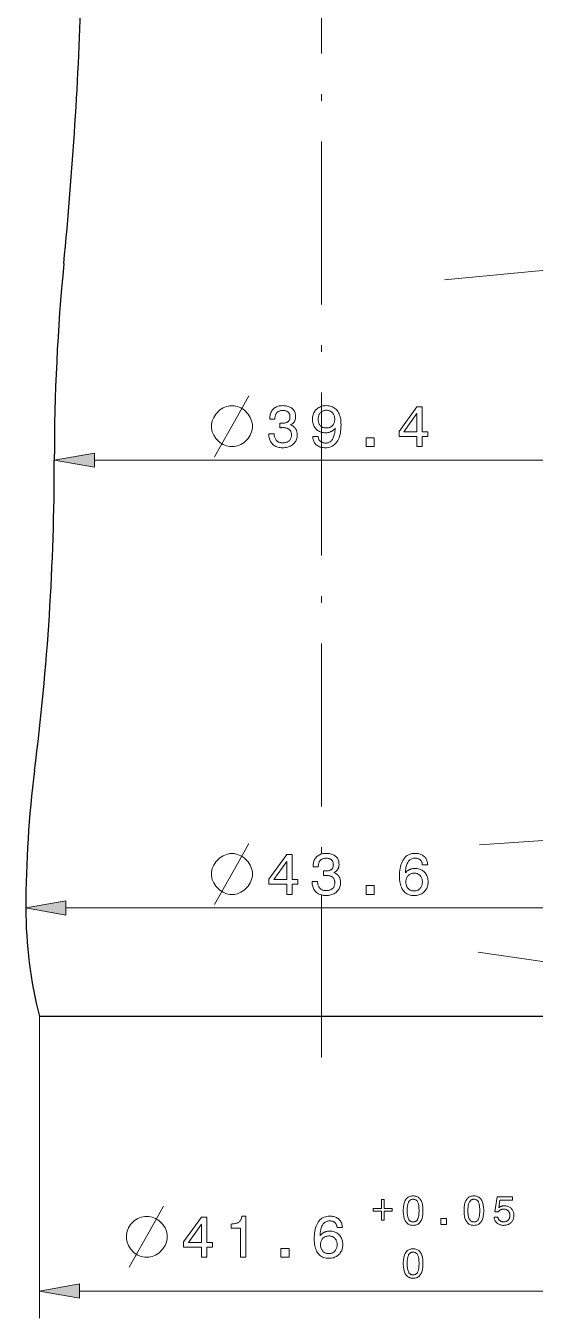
# Model space of a CAD drawing. Extents: x 0 to 297, y 0 to 420.
# Drawn here: x 124.8 to 162.4, y 116.1 to 211.3 of the extents above; entities that cross this region are included whole.
import ezdxf

# ---------------------------------------------------------------- set-up
doc = ezdxf.new("R2010")
doc.units = 0
doc.linetypes.add('DASHDOT', pattern=[18.5, 12, -3, 0.5, -3])

msp = doc.modelspace()

# ---------------------------------------------------------------- linework, layer by layer
at = {"color": 7, "linetype": 'DASHDOT', "lineweight": 13}
msp.add_line((146.616, 135.295), (146.616, 361.335), dxfattribs=at)
at = {"color": 7, "lineweight": 13, "ltscale": 0.25}
for p, q in [((155.684, 192.608), (165.638, 193.558)), ((158.261, 150.974), (168.239, 151.639)), ((158.179, 143.054), (168.073, 141.605))]:
    msp.add_line(p, q, dxfattribs=at)
at = {"color": 7, "lineweight": 13}
for p, q in [((129.871, 179.315), (163.362, 179.315)), ((127.771, 146.315), (165.462, 146.315)), ((125.816, 138.315), (125.816, 116.081)), ((128.771, 118.081), (164.462, 118.081))]:
    msp.add_line(p, q, dxfattribs=at)
at = {"color": 7, "lineweight": 30}
for p, q in [((167.416, 138.315), (125.816, 138.315)), ((167.366, 138.315), (125.866, 138.315))]:
    msp.add_line(p, q, dxfattribs=at)
at = {"color": 7, "lineweight": 13}
for points in [[(138.717, 179.565), (140.417, 182.565), (141.267, 184.065)], [(138.717, 146.565), (140.417, 149.565), (141.267, 151.065)], [(132.428, 119.831), (134.128, 122.831), (134.978, 124.331)]]:
    msp.add_lwpolyline(points, dxfattribs=at)
for points in [[(140.167, 183.315), (139.867, 183.315), (139.617, 183.265), (139.367, 183.165), (139.117, 183.015), (138.817, 182.715), (138.667, 182.465), (138.567, 182.215), (138.517, 181.965), (138.517, 181.665), (138.567, 181.415), (138.667, 181.165), (138.817, 180.915), (139.117, 180.615), (139.367, 180.465), (139.617, 180.365), (139.867, 180.315), (140.167, 180.315), (140.417, 180.365), (140.667, 180.465), (140.917, 180.615), (141.217, 180.915), (141.367, 181.165), (141.467, 181.415), (141.517, 181.665), (141.517, 181.965), (141.467, 182.215), (141.367, 182.465), (141.217, 182.715), (140.917, 183.015), (140.667, 183.165), (140.417, 183.265)], [(142.728, 181.255), (143.127, 181.255), (143.129, 181.194), (143.135, 181.135), (143.145, 181.078), (143.157, 181.025), (143.173, 180.975), (143.192, 180.927), (143.214, 180.882), (143.24, 180.84), (143.269, 180.801), (143.3, 180.765), (143.335, 180.732), (143.373, 180.703), (143.413, 180.677), (143.456, 180.654), (143.502, 180.635), (143.55, 180.619), (143.601, 180.607), (143.654, 180.598), (143.711, 180.593), (143.77, 180.591), (143.827, 180.593), (143.883, 180.598), (143.935, 180.606), (143.986, 180.617), (144.033, 180.631), (144.079, 180.648), (144.121, 180.669), (144.161, 180.692), (144.199, 180.719), (144.234, 180.749), (144.267, 180.782), (144.295, 180.817), (144.321, 180.855), (144.343, 180.895), (144.362, 180.937), (144.377, 180.982), (144.389, 181.029), (144.397, 181.078), (144.402, 181.13), (144.404, 181.184), (144.402, 181.233), (144.397, 181.28), (144.389, 181.324), (144.377, 181.367), (144.362, 181.407), (144.344, 181.445), (144.322, 181.481), (144.297, 181.514), (144.268, 181.546), (144.236, 181.575), (144.202, 181.601), (144.164, 181.625), (144.124, 181.646), (144.081, 181.665), (144.035, 181.68), (143.986, 181.693), (143.935, 181.702), (143.881, 181.709), (143.825, 181.714), (143.765, 181.715), (143.757, 181.715), (143.748, 181.715), (143.74, 181.715), (143.731, 181.715), (143.722, 181.714), (143.713, 181.714), (143.704, 181.714), (143.695, 181.714), (143.686, 181.713), (143.677, 181.713), (143.667, 181.712), (143.657, 181.712), (143.646, 181.711), (143.635, 181.711), (143.623, 181.71), (143.61, 181.71), (143.597, 181.709), (143.584, 181.708), (143.569, 181.707), (143.554, 181.707), (143.554, 182.046), (143.564, 182.046), (143.573, 182.045), (143.582, 182.045), (143.591, 182.044), (143.6, 182.044), (143.609, 182.044), (143.617, 182.044), (143.626, 182.043), (143.635, 182.043), (143.643, 182.043), (143.651, 182.043), (143.66, 182.042), (143.668, 182.042), (143.676, 182.042), (143.684, 182.042), (143.691, 182.042), (143.699, 182.042), (143.706, 182.042), (143.714, 182.042), (143.721, 182.042), (143.778, 182.043), (143.831, 182.046), (143.882, 182.052), (143.93, 182.06), (143.974, 182.07), (144.016, 182.083), (144.054, 182.098), (144.09, 182.115), (144.123, 182.135), (144.152, 182.157), (144.179, 182.181), (144.203, 182.207), (144.224, 182.237), (144.242, 182.268), (144.257, 182.302), (144.27, 182.338), (144.28, 182.377), (144.287, 182.418), (144.291, 182.462), (144.292, 182.508), (144.291, 182.552), (144.287, 182.595), (144.28, 182.635), (144.271, 182.673), (144.258, 182.709), (144.243, 182.743), (144.226, 182.775), (144.205, 182.805), (144.182, 182.832), (144.156, 182.858), (144.128, 182.881), (144.097, 182.902), (144.064, 182.92), (144.029, 182.936), (143.991, 182.949), (143.95, 182.96), (143.908, 182.969), (143.863, 182.975), (143.815, 182.979), (143.765, 182.98), (143.709, 182.978), (143.656, 182.973), (143.606, 182.965), (143.558, 182.954), (143.513, 182.939), (143.471, 182.921), (143.432, 182.9), (143.395, 182.876), (143.361, 182.848), (143.33, 182.818), (143.302, 182.784), (143.276, 182.747), (143.254, 182.707), (143.235, 182.663), (143.218, 182.617), (143.205, 182.568), (143.195, 182.516), (143.187, 182.461), (143.183, 182.402), (143.181, 182.341), (142.798, 182.341), (142.798, 182.371), (142.8, 182.457), (142.808, 182.54), (142.821, 182.619), (142.839, 182.694), (142.862, 182.766), (142.89, 182.835), (142.923, 182.9), (142.962, 182.961), (143.005, 183.019), (143.054, 183.073), (143.107, 183.122), (143.163, 183.167), (143.223, 183.206), (143.287, 183.24), (143.354, 183.269), (143.425, 183.292), (143.5, 183.311), (143.578, 183.324), (143.659, 183.331), (143.744, 183.334), (143.834, 183.332), (143.92, 183.326), (144.001, 183.315), (144.079, 183.3), (144.152, 183.281), (144.221, 183.257), (144.286, 183.23), (144.347, 183.198), (144.404, 183.162), (144.457, 183.121), (144.505, 183.077), (144.548, 183.029), (144.586, 182.978), (144.619, 182.924), (144.647, 182.866), (144.669, 182.805), (144.687, 182.74), (144.7, 182.673), (144.707, 182.601), (144.71, 182.527), (144.709, 182.484), (144.706, 182.442), (144.701, 182.402), (144.694, 182.363), (144.686, 182.325), (144.675, 182.289), (144.663, 182.254), (144.648, 182.22), (144.632, 182.187), (144.614, 182.156), (144.594, 182.126), (144.572, 182.097), (144.548, 182.07), (144.522, 182.044), (144.495, 182.02), (144.466, 181.997), (144.435, 181.976), (144.402, 181.957), (144.367, 181.938), (144.33, 181.922), (144.378, 181.903), (144.423, 181.882), (144.465, 181.86), (144.506, 181.835), (144.543, 181.808), (144.579, 181.78), (144.612, 181.749), (144.643, 181.717), (144.672, 181.682), (144.698, 181.645), (144.722, 181.607), (144.743, 181.567), (144.762, 181.525), (144.778, 181.481), (144.792, 181.436), (144.804, 181.389), (144.812, 181.34), (144.819, 181.29), (144.822, 181.238), (144.824, 181.184), (144.821, 181.099), (144.812, 181.018), (144.797, 180.94), (144.776, 180.865), (144.75, 180.794), (144.717, 180.727), (144.679, 180.662), (144.635, 180.602), (144.585, 180.544), (144.528, 180.49), (144.467, 180.44), (144.403, 180.396), (144.334, 180.357), (144.261, 180.323), (144.185, 180.294), (144.104, 180.271), (144.02, 180.252), (143.932, 180.239), (143.84, 180.231), (143.744, 180.229), (143.653, 180.231), (143.566, 180.24), (143.483, 180.253), (143.403, 180.272), (143.327, 180.297), (143.255, 180.327), (143.187, 180.362), (143.122, 180.403), (143.061, 180.449), (143.004, 180.501), (142.952, 180.557), (142.905, 180.617), (142.863, 180.68), (142.827, 180.747), (142.797, 180.818), (142.772, 180.892), (142.753, 180.97), (142.739, 181.052), (142.731, 181.137), (142.728, 181.226)], [(145.979, 181.057), (146.375, 181.057), (146.379, 181.013), (146.385, 180.971), (146.393, 180.931), (146.405, 180.893), (146.419, 180.856), (146.435, 180.822), (146.455, 180.79), (146.476, 180.76), (146.501, 180.731), (146.528, 180.705), (146.558, 180.681), (146.589, 180.66), (146.623, 180.641), (146.658, 180.624), (146.696, 180.61), (146.736, 180.599), (146.777, 180.59), (146.821, 180.584), (146.867, 180.58), (146.915, 180.579), (146.979, 180.581), (147.04, 180.589), (147.098, 180.603), (147.153, 180.622), (147.205, 180.646), (147.254, 180.675), (147.3, 180.71), (147.343, 180.751), (147.382, 180.796), (147.419, 180.847), (147.452, 180.904), (147.483, 180.966), (147.511, 181.034), (147.536, 181.108), (147.557, 181.187), (147.576, 181.271), (147.593, 181.362), (147.606, 181.458), (147.616, 181.559), (147.623, 181.666), (147.597, 181.634), (147.571, 181.604), (147.543, 181.575), (147.513, 181.548), (147.483, 181.522), (147.452, 181.498), (147.419, 181.476), (147.386, 181.455), (147.351, 181.435), (147.316, 181.418), (147.279, 181.402), (147.241, 181.387), (147.203, 181.375), (147.164, 181.364), (147.124, 181.354), (147.083, 181.347), (147.041, 181.341), (146.998, 181.337), (146.955, 181.334), (146.911, 181.333), (146.827, 181.336), (146.747, 181.344), (146.67, 181.358), (146.596, 181.377), (146.525, 181.402), (146.457, 181.432), (146.393, 181.467), (146.332, 181.508), (146.274, 181.555), (146.219, 181.606), (146.169, 181.663), (146.124, 181.723), (146.084, 181.786), (146.049, 181.853), (146.02, 181.923), (145.996, 181.997), (145.978, 182.074), (145.964, 182.155), (145.956, 182.239), (145.954, 182.326), (145.956, 182.414), (145.965, 182.499), (145.979, 182.581), (145.999, 182.658), (146.024, 182.733), (146.055, 182.804), (146.092, 182.872), (146.134, 182.936), (146.182, 182.997), (146.235, 183.055), (146.293, 183.108), (146.355, 183.155), (146.42, 183.197), (146.488, 183.234), (146.56, 183.264), (146.635, 183.289), (146.714, 183.309), (146.797, 183.323), (146.883, 183.331), (146.972, 183.334), (147.074, 183.33), (147.172, 183.32), (147.265, 183.301), (147.353, 183.276), (147.435, 183.243), (147.513, 183.203), (147.586, 183.155), (147.655, 183.101), (147.718, 183.039), (147.776, 182.969), (147.829, 182.893), (147.877, 182.811), (147.919, 182.722), (147.955, 182.626), (147.986, 182.524), (148.011, 182.416), (148.03, 182.301), (148.044, 182.179), (148.053, 182.052), (148.056, 181.917), (148.053, 181.759), (148.044, 181.608), (148.029, 181.464), (148.008, 181.328), (147.981, 181.199), (147.949, 181.078), (147.91, 180.964), (147.865, 180.858), (147.815, 180.759), (147.758, 180.667), (147.696, 180.584), (147.629, 180.509), (147.557, 180.444), (147.48, 180.387), (147.398, 180.338), (147.31, 180.299), (147.218, 180.268), (147.121, 180.246), (147.018, 180.233), (146.911, 180.229), (146.827, 180.231), (146.747, 180.238), (146.671, 180.249), (146.598, 180.265), (146.528, 180.285), (146.462, 180.31), (146.399, 180.339), (146.34, 180.373), (146.284, 180.411), (146.232, 180.454), (146.184, 180.501), (146.141, 180.551), (146.103, 180.603), (146.07, 180.659), (146.042, 180.718), (146.019, 180.78), (146.002, 180.844), (145.989, 180.912), (145.981, 180.983)], [(146.371, 182.331), (146.373, 182.274), (146.378, 182.219), (146.386, 182.167), (146.397, 182.117), (146.411, 182.069), (146.429, 182.024), (146.45, 181.981), (146.474, 181.94), (146.502, 181.902), (146.532, 181.866), (146.566, 181.833), (146.601, 181.803), (146.638, 181.777), (146.678, 181.754), (146.72, 181.735), (146.763, 181.72), (146.809, 181.707), (146.857, 181.699), (146.907, 181.694), (146.959, 181.692), (147.017, 181.694), (147.072, 181.699), (147.125, 181.707), (147.175, 181.719), (147.223, 181.735), (147.268, 181.754), (147.31, 181.776), (147.35, 181.802), (147.387, 181.831), (147.422, 181.864), (147.454, 181.899), (147.482, 181.937), (147.507, 181.978), (147.529, 182.021), (147.548, 182.067), (147.563, 182.116), (147.575, 182.167), (147.583, 182.22), (147.588, 182.276), (147.59, 182.335), (147.588, 182.394), (147.583, 182.45), (147.575, 182.505), (147.563, 182.556), (147.548, 182.605), (147.529, 182.652), (147.507, 182.696), (147.482, 182.738), (147.454, 182.778), (147.422, 182.814), (147.387, 182.848), (147.35, 182.879), (147.311, 182.905), (147.27, 182.928), (147.226, 182.948), (147.18, 182.964), (147.131, 182.977), (147.08, 182.985), (147.027, 182.991), (146.972, 182.993), (146.919, 182.991), (146.868, 182.985), (146.819, 182.976), (146.773, 182.963), (146.728, 182.947), (146.686, 182.927), (146.645, 182.903), (146.607, 182.876), (146.571, 182.845), (146.537, 182.81), (146.505, 182.773), (146.477, 182.733), (146.452, 182.69), (146.431, 182.646), (146.412, 182.599), (146.398, 182.55), (146.386, 182.499), (146.378, 182.445), (146.373, 182.389)], [(153.649, 180.315), (153.649, 181.057), (152.331, 181.057), (152.331, 181.437), (153.644, 183.248), (154.037, 183.248), (154.037, 181.403), (154.465, 181.403), (154.465, 181.057), (154.037, 181.057), (154.037, 180.315)], [(152.694, 181.403), (153.649, 181.403), (153.649, 182.746)], [(149.915, 180.315), (149.915, 180.958), (150.512, 180.958), (150.512, 180.315)], [(129.871, 179.836), (126.916, 179.315), (129.871, 178.794)], [(140.167, 150.315), (139.867, 150.315), (139.617, 150.265), (139.367, 150.165), (139.117, 150.015), (138.817, 149.715), (138.667, 149.465), (138.567, 149.215), (138.517, 148.965), (138.517, 148.665), (138.567, 148.415), (138.667, 148.165), (138.817, 147.915), (139.117, 147.615), (139.367, 147.465), (139.617, 147.365), (139.867, 147.315), (140.167, 147.315), (140.417, 147.365), (140.667, 147.465), (140.917, 147.615), (141.217, 147.915), (141.367, 148.165), (141.467, 148.415), (141.517, 148.665), (141.517, 148.965), (141.467, 149.215), (141.367, 149.465), (141.217, 149.715), (140.917, 150.015), (140.667, 150.165), (140.417, 150.265)], [(144.054, 147.315), (144.054, 148.057), (142.736, 148.057), (142.736, 148.437), (144.05, 150.248), (144.442, 150.248), (144.442, 148.403), (144.87, 148.403), (144.87, 148.057), (144.442, 148.057), (144.442, 147.315)], [(143.099, 148.403), (144.054, 148.403), (144.054, 149.746)], [(145.926, 148.255), (146.325, 148.255), (146.328, 148.194), (146.334, 148.135), (146.343, 148.078), (146.356, 148.025), (146.371, 147.975), (146.39, 147.927), (146.413, 147.882), (146.438, 147.84), (146.467, 147.801), (146.499, 147.765), (146.533, 147.732), (146.571, 147.703), (146.611, 147.677), (146.654, 147.654), (146.7, 147.635), (146.748, 147.619), (146.799, 147.607), (146.852, 147.598), (146.909, 147.593), (146.968, 147.591), (147.025, 147.593), (147.081, 147.598), (147.133, 147.606), (147.184, 147.617), (147.231, 147.631), (147.277, 147.648), (147.319, 147.669), (147.36, 147.692), (147.397, 147.719), (147.433, 147.749), (147.465, 147.782), (147.494, 147.817), (147.519, 147.855), (147.541, 147.895), (147.56, 147.937), (147.575, 147.982), (147.587, 148.029), (147.595, 148.078), (147.601, 148.13), (147.602, 148.184), (147.601, 148.233), (147.596, 148.28), (147.587, 148.324), (147.575, 148.367), (147.56, 148.407), (147.542, 148.445), (147.52, 148.481), (147.495, 148.514), (147.467, 148.546), (147.435, 148.575), (147.4, 148.601), (147.362, 148.625), (147.322, 148.646), (147.279, 148.665), (147.233, 148.68), (147.185, 148.693), (147.133, 148.702), (147.079, 148.709), (147.023, 148.714), (146.963, 148.715), (146.955, 148.715), (146.946, 148.715), (146.938, 148.715), (146.929, 148.715), (146.92, 148.714), (146.911, 148.714), (146.902, 148.714), (146.893, 148.714), (146.884, 148.713), (146.875, 148.713), (146.865, 148.712), (146.855, 148.712), (146.844, 148.711), (146.833, 148.711), (146.821, 148.71), (146.809, 148.71), (146.796, 148.709), (146.782, 148.708), (146.768, 148.707), (146.753, 148.707), (146.753, 149.046), (146.762, 149.046), (146.771, 149.045), (146.78, 149.045), (146.789, 149.044), (146.798, 149.044), (146.807, 149.044), (146.816, 149.044), (146.824, 149.043), (146.833, 149.043), (146.841, 149.043), (146.85, 149.043), (146.858, 149.042), (146.866, 149.042), (146.874, 149.042), (146.882, 149.042), (146.89, 149.042), (146.897, 149.042), (146.905, 149.042), (146.912, 149.042), (146.919, 149.042), (146.976, 149.043), (147.03, 149.046), (147.08, 149.052), (147.128, 149.06), (147.172, 149.07), (147.214, 149.083), (147.253, 149.098), (147.288, 149.115), (147.321, 149.135), (147.35, 149.157), (147.377, 149.181), (147.401, 149.207), (147.422, 149.237), (147.44, 149.268), (147.455, 149.302), (147.468, 149.338), (147.478, 149.377), (147.485, 149.418), (147.489, 149.462), (147.491, 149.508), (147.489, 149.552), (147.485, 149.595), (147.478, 149.635), (147.469, 149.673), (147.457, 149.709), (147.442, 149.743), (147.424, 149.775), (147.404, 149.805), (147.38, 149.832), (147.355, 149.858), (147.326, 149.881), (147.295, 149.902), (147.262, 149.92), (147.227, 149.936), (147.189, 149.949), (147.148, 149.96), (147.106, 149.969), (147.061, 149.975), (147.013, 149.979), (146.963, 149.98), (146.908, 149.978), (146.854, 149.973), (146.804, 149.965), (146.756, 149.954), (146.711, 149.939), (146.669, 149.921), (146.63, 149.9), (146.593, 149.876), (146.559, 149.848), (146.528, 149.818), (146.5, 149.784), (146.475, 149.747), (146.452, 149.707), (146.433, 149.663), (146.417, 149.617), (146.403, 149.568), (146.393, 149.516), (146.385, 149.461), (146.381, 149.402), (146.379, 149.341), (145.996, 149.341), (145.996, 149.371), (145.998, 149.457), (146.006, 149.54), (146.019, 149.619), (146.037, 149.694), (146.06, 149.766), (146.088, 149.835), (146.121, 149.9), (146.16, 149.961), (146.203, 150.019), (146.252, 150.073), (146.305, 150.122), (146.362, 150.167), (146.422, 150.206), (146.485, 150.24), (146.553, 150.269), (146.623, 150.292), (146.698, 150.311), (146.776, 150.324), (146.857, 150.331), (146.942, 150.334), (147.032, 150.332), (147.118, 150.326), (147.2, 150.315), (147.277, 150.3), (147.35, 150.281), (147.42, 150.257), (147.485, 150.23), (147.546, 150.198), (147.602, 150.162), (147.655, 150.121), (147.703, 150.077), (147.746, 150.029), (147.784, 149.978), (147.817, 149.924), (147.845, 149.866), (147.867, 149.805), (147.885, 149.74), (147.898, 149.673), (147.905, 149.601), (147.908, 149.527), (147.907, 149.484), (147.904, 149.442), (147.899, 149.402), (147.893, 149.363), (147.884, 149.325), (147.873, 149.289), (147.861, 149.254), (147.847, 149.22), (147.83, 149.187), (147.812, 149.156), (147.792, 149.126), (147.77, 149.097), (147.746, 149.07), (147.721, 149.044), (147.693, 149.02), (147.664, 148.997), (147.633, 148.976), (147.6, 148.957), (147.565, 148.938), (147.528, 148.922), (147.576, 148.903), (147.621, 148.882), (147.663, 148.86), (147.704, 148.835), (147.742, 148.808), (147.777, 148.78), (147.811, 148.749), (147.842, 148.717), (147.87, 148.682), (147.896, 148.645), (147.92, 148.607), (147.942, 148.567), (147.96, 148.525), (147.977, 148.481), (147.99, 148.436), (148.002, 148.389), (148.011, 148.34), (148.017, 148.29), (148.021, 148.238), (148.022, 148.184), (148.019, 148.099), (148.01, 148.018), (147.995, 147.94), (147.975, 147.865), (147.948, 147.794), (147.916, 147.727), (147.877, 147.662), (147.833, 147.602), (147.783, 147.544), (147.727, 147.49), (147.666, 147.44), (147.601, 147.396), (147.532, 147.357), (147.459, 147.323), (147.383, 147.294), (147.303, 147.271), (147.218, 147.252), (147.13, 147.239), (147.038, 147.231), (146.942, 147.229), (146.852, 147.231), (146.764, 147.24), (146.681, 147.253), (146.601, 147.272), (146.525, 147.297), (146.453, 147.327), (146.385, 147.362), (146.32, 147.403), (146.26, 147.449), (146.202, 147.501), (146.15, 147.557), (146.103, 147.617), (146.062, 147.68), (146.026, 147.747), (145.995, 147.818), (145.97, 147.892), (145.951, 147.97), (145.937, 148.052), (145.929, 148.137), (145.926, 148.226)], [(154.448, 149.503), (154.051, 149.503), (154.046, 149.549), (154.037, 149.593), (154.027, 149.634), (154.014, 149.673), (153.999, 149.71), (153.982, 149.744), (153.962, 149.777), (153.94, 149.807), (153.916, 149.835), (153.889, 149.861), (153.86, 149.884), (153.829, 149.905), (153.796, 149.924), (153.761, 149.94), (153.724, 149.953), (153.685, 149.964), (153.644, 149.973), (153.6, 149.979), (153.555, 149.983), (153.507, 149.984), (153.443, 149.981), (153.382, 149.973), (153.324, 149.96), (153.269, 149.941), (153.217, 149.917), (153.168, 149.887), (153.122, 149.852), (153.08, 149.811), (153.04, 149.766), (153.004, 149.714), (152.97, 149.658), (152.939, 149.595), (152.912, 149.527), (152.887, 149.454), (152.865, 149.375), (152.846, 149.29), (152.83, 149.2), (152.817, 149.104), (152.806, 149.003), (152.799, 148.896), (152.825, 148.928), (152.852, 148.958), (152.88, 148.987), (152.909, 149.014), (152.939, 149.039), (152.971, 149.063), (153.003, 149.085), (153.037, 149.106), (153.072, 149.125), (153.108, 149.143), (153.145, 149.159), (153.183, 149.173), (153.221, 149.186), (153.261, 149.197), (153.301, 149.206), (153.342, 149.214), (153.384, 149.22), (153.427, 149.224), (153.471, 149.226), (153.516, 149.227), (153.599, 149.225), (153.68, 149.216), (153.757, 149.203), (153.831, 149.184), (153.902, 149.159), (153.969, 149.129), (154.034, 149.094), (154.095, 149.053), (154.153, 149.006), (154.207, 148.954), (154.258, 148.898), (154.303, 148.838), (154.343, 148.775), (154.377, 148.708), (154.407, 148.638), (154.43, 148.564), (154.449, 148.487), (154.462, 148.406), (154.47, 148.322), (154.473, 148.234), (154.47, 148.147), (154.462, 148.062), (154.448, 147.981), (154.428, 147.904), (154.403, 147.829), (154.372, 147.758), (154.335, 147.691), (154.293, 147.626), (154.245, 147.566), (154.192, 147.508), (154.133, 147.455), (154.072, 147.407), (154.007, 147.366), (153.939, 147.329), (153.867, 147.299), (153.791, 147.273), (153.712, 147.254), (153.63, 147.24), (153.544, 147.231), (153.455, 147.229), (153.352, 147.232), (153.254, 147.243), (153.161, 147.262), (153.073, 147.287), (152.989, 147.32), (152.911, 147.36), (152.838, 147.407), (152.769, 147.462), (152.706, 147.524), (152.647, 147.593), (152.594, 147.67), (152.546, 147.752), (152.504, 147.841), (152.468, 147.937), (152.437, 148.039), (152.412, 148.147), (152.392, 148.262), (152.378, 148.383), (152.37, 148.511), (152.367, 148.645), (152.37, 148.803), (152.379, 148.953), (152.394, 149.096), (152.415, 149.231), (152.441, 149.36), (152.474, 149.481), (152.513, 149.595), (152.558, 149.701), (152.608, 149.8), (152.665, 149.892), (152.727, 149.976), (152.794, 150.051), (152.866, 150.118), (152.942, 150.175), (153.023, 150.224), (153.109, 150.263), (153.2, 150.294), (153.296, 150.316), (153.396, 150.33), (153.501, 150.334), (153.585, 150.332), (153.665, 150.325), (153.742, 150.315), (153.815, 150.299), (153.884, 150.28), (153.95, 150.256), (154.012, 150.228), (154.07, 150.195), (154.125, 150.158), (154.177, 150.117), (154.224, 150.072), (154.267, 150.023), (154.305, 149.971), (154.339, 149.915), (154.368, 149.855), (154.393, 149.792), (154.414, 149.725), (154.429, 149.655), (154.441, 149.581)], [(154.056, 148.23), (154.054, 148.288), (154.049, 148.343), (154.041, 148.395), (154.03, 148.446), (154.015, 148.494), (153.997, 148.539), (153.976, 148.583), (153.952, 148.623), (153.924, 148.662), (153.893, 148.698), (153.86, 148.731), (153.824, 148.761), (153.787, 148.787), (153.747, 148.81), (153.706, 148.829), (153.662, 148.845), (153.616, 148.857), (153.569, 148.866), (153.519, 148.871), (153.467, 148.873), (153.41, 148.871), (153.354, 148.866), (153.302, 148.858), (153.252, 148.845), (153.204, 148.83), (153.159, 148.811), (153.117, 148.788), (153.077, 148.762), (153.039, 148.733), (153.005, 148.7), (152.973, 148.664), (152.944, 148.626), (152.919, 148.585), (152.897, 148.541), (152.879, 148.495), (152.864, 148.446), (152.852, 148.395), (152.844, 148.341), (152.839, 148.285), (152.837, 148.226), (152.839, 148.167), (152.844, 148.11), (152.852, 148.056), (152.863, 148.005), (152.878, 147.955), (152.897, 147.909), (152.918, 147.865), (152.943, 147.823), (152.971, 147.784), (153.002, 147.747), (153.037, 147.714), (153.073, 147.684), (153.112, 147.657), (153.154, 147.634), (153.197, 147.614), (153.243, 147.599), (153.292, 147.586), (153.342, 147.577), (153.395, 147.572), (153.45, 147.57), (153.503, 147.572), (153.554, 147.578), (153.603, 147.587), (153.65, 147.599), (153.695, 147.616), (153.737, 147.636), (153.778, 147.66), (153.817, 147.687), (153.853, 147.718), (153.888, 147.753), (153.92, 147.79), (153.948, 147.83), (153.973, 147.872), (153.995, 147.917), (154.014, 147.963), (154.029, 148.012), (154.04, 148.063), (154.049, 148.117), (154.054, 148.172)], [(149.915, 147.315), (149.915, 147.958), (150.512, 147.958), (150.512, 147.315)], [(127.771, 146.836), (124.816, 146.315), (127.771, 145.794)], [(151.03, 124.818), (151.241, 124.818), (151.241, 124.163), (151.837, 124.163), (151.837, 123.954), (151.241, 123.954), (151.241, 123.298), (151.03, 123.298), (151.03, 123.954), (150.431, 123.954), (150.431, 124.163), (151.03, 124.163)], [(152.646, 124.005), (152.648, 124.109), (152.654, 124.208), (152.663, 124.302), (152.676, 124.391), (152.693, 124.474), (152.713, 124.553), (152.737, 124.626), (152.765, 124.695), (152.797, 124.758), (152.832, 124.816), (152.871, 124.869), (152.913, 124.916), (152.959, 124.958), (153.008, 124.994), (153.061, 125.025), (153.116, 125.05), (153.176, 125.069), (153.238, 125.083), (153.304, 125.092), (153.374, 125.094), (153.444, 125.092), (153.51, 125.083), (153.573, 125.07), (153.633, 125.05), (153.689, 125.025), (153.741, 124.995), (153.79, 124.959), (153.836, 124.918), (153.878, 124.871), (153.916, 124.818), (153.951, 124.761), (153.982, 124.698), (154.01, 124.629), (154.034, 124.556), (154.054, 124.477), (154.07, 124.393), (154.083, 124.304), (154.092, 124.21), (154.098, 124.11), (154.1, 124.005), (154.098, 123.901), (154.092, 123.802), (154.083, 123.707), (154.07, 123.619), (154.054, 123.535), (154.034, 123.457), (154.01, 123.383), (153.982, 123.315), (153.951, 123.253), (153.916, 123.195), (153.878, 123.143), (153.836, 123.096), (153.79, 123.055), (153.741, 123.019), (153.689, 122.989), (153.633, 122.965), (153.573, 122.945), (153.51, 122.932), (153.444, 122.923), (153.374, 122.921), (153.304, 122.923), (153.238, 122.932), (153.176, 122.945), (153.116, 122.965), (153.061, 122.99), (153.008, 123.02), (152.959, 123.056), (152.913, 123.097), (152.871, 123.144), (152.832, 123.197), (152.797, 123.254), (152.765, 123.317), (152.737, 123.385), (152.713, 123.458), (152.693, 123.537), (152.676, 123.62), (152.663, 123.709), (152.654, 123.803), (152.648, 123.901)], [(152.935, 124.005), (152.937, 123.921), (152.94, 123.841), (152.945, 123.766), (152.952, 123.695), (152.962, 123.63), (152.974, 123.568), (152.988, 123.512), (153.003, 123.46), (153.022, 123.413), (153.042, 123.37), (153.064, 123.332), (153.089, 123.298), (153.116, 123.267), (153.146, 123.241), (153.178, 123.219), (153.212, 123.201), (153.249, 123.187), (153.288, 123.177), (153.33, 123.171), (153.374, 123.169), (153.418, 123.171), (153.46, 123.177), (153.499, 123.187), (153.536, 123.2), (153.57, 123.218), (153.602, 123.24), (153.632, 123.266), (153.659, 123.296), (153.683, 123.33), (153.705, 123.368), (153.725, 123.41), (153.743, 123.457), (153.758, 123.509), (153.772, 123.565), (153.783, 123.627), (153.792, 123.693), (153.8, 123.764), (153.805, 123.84), (153.808, 123.92), (153.809, 124.005), (153.808, 124.091), (153.805, 124.172), (153.8, 124.248), (153.792, 124.319), (153.783, 124.385), (153.772, 124.446), (153.758, 124.503), (153.743, 124.555), (153.725, 124.602), (153.705, 124.644), (153.683, 124.682), (153.659, 124.716), (153.632, 124.746), (153.602, 124.772), (153.57, 124.794), (153.536, 124.812), (153.499, 124.826), (153.46, 124.836), (153.418, 124.842), (153.374, 124.844), (153.33, 124.842), (153.288, 124.836), (153.249, 124.825), (153.212, 124.811), (153.178, 124.793), (153.146, 124.771), (153.116, 124.745), (153.089, 124.715), (153.064, 124.68), (153.042, 124.642), (153.022, 124.6), (153.003, 124.552), (152.988, 124.5), (152.974, 124.444), (152.962, 124.382), (152.952, 124.316), (152.945, 124.245), (152.94, 124.17), (152.937, 124.09)], [(157.124, 124.005), (157.126, 124.109), (157.131, 124.208), (157.14, 124.302), (157.153, 124.391), (157.17, 124.474), (157.191, 124.553), (157.215, 124.626), (157.243, 124.695), (157.274, 124.758), (157.31, 124.816), (157.348, 124.869), (157.391, 124.916), (157.436, 124.958), (157.486, 124.994), (157.538, 125.025), (157.594, 125.05), (157.653, 125.069), (157.716, 125.083), (157.782, 125.092), (157.851, 125.094), (157.921, 125.092), (157.988, 125.083), (158.051, 125.07), (158.11, 125.05), (158.166, 125.025), (158.219, 124.995), (158.268, 124.959), (158.313, 124.918), (158.355, 124.871), (158.394, 124.818), (158.428, 124.761), (158.46, 124.698), (158.487, 124.629), (158.511, 124.556), (158.531, 124.477), (158.548, 124.393), (158.561, 124.304), (158.57, 124.21), (158.575, 124.11), (158.577, 124.005), (158.575, 123.901), (158.57, 123.802), (158.561, 123.707), (158.548, 123.619), (158.531, 123.535), (158.511, 123.457), (158.487, 123.383), (158.46, 123.315), (158.428, 123.253), (158.394, 123.195), (158.355, 123.143), (158.313, 123.096), (158.268, 123.055), (158.219, 123.019), (158.166, 122.989), (158.11, 122.965), (158.051, 122.945), (157.988, 122.932), (157.921, 122.923), (157.851, 122.921), (157.782, 122.923), (157.716, 122.932), (157.653, 122.945), (157.594, 122.965), (157.538, 122.99), (157.486, 123.02), (157.436, 123.056), (157.391, 123.097), (157.348, 123.144), (157.31, 123.197), (157.274, 123.254), (157.243, 123.317), (157.215, 123.385), (157.191, 123.458), (157.17, 123.537), (157.153, 123.62), (157.14, 123.709), (157.131, 123.803), (157.126, 123.901)], [(157.413, 124.005), (157.414, 123.921), (157.417, 123.841), (157.422, 123.766), (157.43, 123.695), (157.439, 123.63), (157.451, 123.568), (157.465, 123.512), (157.481, 123.46), (157.499, 123.413), (157.519, 123.37), (157.542, 123.332), (157.566, 123.298), (157.594, 123.267), (157.623, 123.241), (157.655, 123.219), (157.69, 123.201), (157.726, 123.187), (157.766, 123.177), (157.807, 123.171), (157.851, 123.169), (157.895, 123.171), (157.937, 123.177), (157.976, 123.187), (158.013, 123.2), (158.048, 123.218), (158.08, 123.24), (158.109, 123.266), (158.136, 123.296), (158.16, 123.33), (158.182, 123.368), (158.202, 123.41), (158.22, 123.457), (158.236, 123.509), (158.249, 123.565), (158.261, 123.627), (158.27, 123.693), (158.277, 123.764), (158.282, 123.84), (158.285, 123.92), (158.287, 124.005), (158.285, 124.091), (158.282, 124.172), (158.277, 124.248), (158.27, 124.319), (158.261, 124.385), (158.249, 124.446), (158.236, 124.503), (158.22, 124.555), (158.202, 124.602), (158.182, 124.644), (158.16, 124.682), (158.136, 124.716), (158.109, 124.746), (158.08, 124.772), (158.048, 124.794), (158.013, 124.812), (157.976, 124.826), (157.937, 124.836), (157.895, 124.842), (157.851, 124.844), (157.807, 124.842), (157.766, 124.836), (157.726, 124.825), (157.69, 124.811), (157.655, 124.793), (157.623, 124.771), (157.594, 124.745), (157.566, 124.715), (157.542, 124.68), (157.519, 124.642), (157.499, 124.6), (157.481, 124.552), (157.465, 124.5), (157.451, 124.444), (157.439, 124.382), (157.43, 124.316), (157.422, 124.245), (157.417, 124.17), (157.414, 124.09)], [(159.342, 123.529), (159.622, 123.529), (159.628, 123.497), (159.636, 123.466), (159.645, 123.437), (159.656, 123.409), (159.669, 123.383), (159.683, 123.358), (159.7, 123.334), (159.717, 123.312), (159.737, 123.292), (159.759, 123.273), (159.782, 123.255), (159.806, 123.239), (159.831, 123.226), (159.858, 123.214), (159.885, 123.203), (159.914, 123.195), (159.945, 123.189), (159.976, 123.184), (160.009, 123.181), (160.043, 123.18), (160.084, 123.182), (160.124, 123.186), (160.162, 123.192), (160.198, 123.201), (160.233, 123.212), (160.266, 123.227), (160.298, 123.243), (160.327, 123.263), (160.356, 123.284), (160.382, 123.309), (160.407, 123.335), (160.428, 123.363), (160.448, 123.393), (160.464, 123.424), (160.478, 123.457), (160.49, 123.492), (160.499, 123.528), (160.505, 123.566), (160.509, 123.606), (160.51, 123.647), (160.509, 123.689), (160.505, 123.729), (160.499, 123.767), (160.49, 123.804), (160.479, 123.839), (160.465, 123.872), (160.448, 123.904), (160.429, 123.933), (160.408, 123.961), (160.384, 123.988), (160.357, 124.012), (160.329, 124.033), (160.3, 124.052), (160.268, 124.069), (160.235, 124.083), (160.2, 124.094), (160.163, 124.103), (160.125, 124.109), (160.085, 124.113), (160.043, 124.115), (160.018, 124.114), (159.995, 124.113), (159.971, 124.11), (159.948, 124.107), (159.926, 124.102), (159.903, 124.097), (159.882, 124.091), (159.86, 124.083), (159.84, 124.075), (159.819, 124.066), (159.799, 124.056), (159.78, 124.044), (159.761, 124.032), (159.742, 124.019), (159.724, 124.005), (159.707, 123.99), (159.69, 123.975), (159.674, 123.958), (159.658, 123.94), (159.643, 123.921), (159.402, 123.921), (159.567, 125.034), (160.689, 125.034), (160.689, 124.786), (159.77, 124.786), (159.686, 124.221), (159.701, 124.234), (159.717, 124.246), (159.733, 124.258), (159.75, 124.269), (159.768, 124.279), (159.786, 124.289), (159.804, 124.298), (159.823, 124.307), (159.843, 124.315), (159.863, 124.322), (159.884, 124.328), (159.905, 124.334), (159.927, 124.34), (159.948, 124.344), (159.971, 124.348), (159.993, 124.351), (160.016, 124.353), (160.039, 124.355), (160.063, 124.356), (160.087, 124.357), (160.15, 124.355), (160.211, 124.349), (160.27, 124.339), (160.325, 124.326), (160.379, 124.309), (160.429, 124.288), (160.478, 124.263), (160.523, 124.234), (160.566, 124.201), (160.607, 124.165), (160.645, 124.125), (160.678, 124.083), (160.708, 124.039), (160.733, 123.992), (160.755, 123.943), (160.773, 123.891), (160.786, 123.838), (160.796, 123.781), (160.802, 123.723), (160.804, 123.661), (160.802, 123.597), (160.796, 123.534), (160.785, 123.474), (160.771, 123.417), (160.752, 123.362), (160.729, 123.31), (160.702, 123.26), (160.671, 123.213), (160.635, 123.168), (160.595, 123.126), (160.552, 123.087), (160.507, 123.052), (160.459, 123.021), (160.408, 122.995), (160.355, 122.972), (160.299, 122.953), (160.241, 122.939), (160.18, 122.929), (160.117, 122.923), (160.052, 122.921), (159.993, 122.922), (159.937, 122.927), (159.883, 122.936), (159.83, 122.947), (159.78, 122.963), (159.732, 122.981), (159.686, 123.003), (159.642, 123.028), (159.6, 123.056), (159.559, 123.088), (159.522, 123.123), (159.488, 123.159), (159.458, 123.198), (159.431, 123.239), (159.407, 123.282), (159.387, 123.327), (159.371, 123.374), (159.357, 123.424), (159.348, 123.475)], [(133.878, 123.581), (133.578, 123.581), (133.328, 123.531), (133.078, 123.431), (132.828, 123.281), (132.528, 122.981), (132.378, 122.731), (132.278, 122.481), (132.228, 122.231), (132.228, 121.931), (132.278, 121.681), (132.378, 121.431), (132.528, 121.181), (132.828, 120.881), (133.078, 120.731), (133.328, 120.631), (133.578, 120.581), (133.878, 120.581), (134.128, 120.631), (134.378, 120.731), (134.628, 120.881), (134.928, 121.181), (135.078, 121.431), (135.178, 121.681), (135.228, 121.931), (135.228, 122.231), (135.178, 122.481), (135.078, 122.731), (134.928, 122.981), (134.628, 123.281), (134.378, 123.431), (134.128, 123.531)], [(137.765, 120.581), (137.765, 121.323), (136.447, 121.323), (136.447, 121.703), (137.761, 123.514), (138.153, 123.514), (138.153, 121.669), (138.581, 121.669), (138.581, 121.323), (138.153, 121.323), (138.153, 120.581)], [(136.81, 121.669), (137.765, 121.669), (137.765, 123.012)], [(140.649, 120.581), (140.649, 122.715), (139.949, 122.715), (139.949, 123.02), (140.024, 123.023), (140.096, 123.028), (140.163, 123.036), (140.226, 123.046), (140.285, 123.059), (140.341, 123.075), (140.392, 123.093), (140.44, 123.113), (140.483, 123.137), (140.523, 123.163), (140.559, 123.192), (140.592, 123.224), (140.622, 123.259), (140.649, 123.298), (140.673, 123.34), (140.694, 123.385), (140.712, 123.434), (140.727, 123.486), (140.739, 123.542), (140.748, 123.6), (141.041, 123.6), (141.041, 120.581)], [(148.159, 122.77), (147.762, 122.77), (147.757, 122.815), (147.748, 122.859), (147.738, 122.9), (147.725, 122.939), (147.71, 122.976), (147.693, 123.01), (147.673, 123.043), (147.651, 123.073), (147.627, 123.101), (147.6, 123.127), (147.571, 123.15), (147.54, 123.171), (147.507, 123.19), (147.472, 123.206), (147.435, 123.219), (147.396, 123.23), (147.355, 123.239), (147.311, 123.245), (147.266, 123.249), (147.218, 123.25), (147.154, 123.247), (147.093, 123.239), (147.035, 123.226), (146.98, 123.207), (146.928, 123.183), (146.879, 123.153), (146.833, 123.118), (146.791, 123.077), (146.751, 123.032), (146.715, 122.98), (146.681, 122.924), (146.65, 122.861), (146.623, 122.793), (146.598, 122.72), (146.576, 122.641), (146.557, 122.556), (146.541, 122.466), (146.528, 122.37), (146.517, 122.269), (146.51, 122.162), (146.536, 122.194), (146.563, 122.224), (146.591, 122.253), (146.62, 122.28), (146.65, 122.305), (146.682, 122.329), (146.714, 122.351), (146.748, 122.372), (146.783, 122.391), (146.819, 122.409), (146.856, 122.425), (146.894, 122.439), (146.932, 122.452), (146.972, 122.463), (147.012, 122.472), (147.053, 122.48), (147.095, 122.486), (147.138, 122.49), (147.182, 122.492), (147.227, 122.493), (147.31, 122.491), (147.391, 122.482), (147.468, 122.469), (147.542, 122.45), (147.613, 122.425), (147.68, 122.395), (147.745, 122.36), (147.806, 122.319), (147.864, 122.272), (147.918, 122.22), (147.969, 122.164), (148.014, 122.104), (148.054, 122.041), (148.088, 121.974), (148.118, 121.904), (148.141, 121.83), (148.16, 121.753), (148.173, 121.672), (148.181, 121.588), (148.184, 121.5), (148.181, 121.413), (148.173, 121.328), (148.159, 121.247), (148.139, 121.17), (148.114, 121.095), (148.083, 121.024), (148.046, 120.957), (148.004, 120.893), (147.956, 120.832), (147.902, 120.774), (147.844, 120.721), (147.783, 120.674), (147.718, 120.632), (147.65, 120.595), (147.578, 120.565), (147.502, 120.539), (147.423, 120.52), (147.341, 120.506), (147.255, 120.498), (147.166, 120.495), (147.063, 120.498), (146.965, 120.509), (146.872, 120.528), (146.783, 120.553), (146.7, 120.586), (146.622, 120.626), (146.549, 120.673), (146.48, 120.728), (146.417, 120.79), (146.358, 120.859), (146.305, 120.936), (146.257, 121.018), (146.215, 121.107), (146.179, 121.203), (146.148, 121.305), (146.123, 121.413), (146.103, 121.528), (146.089, 121.649), (146.081, 121.777), (146.078, 121.911), (146.081, 122.069), (146.09, 122.219), (146.105, 122.362), (146.126, 122.498), (146.152, 122.626), (146.185, 122.747), (146.224, 122.861), (146.269, 122.967), (146.319, 123.067), (146.376, 123.158), (146.438, 123.242), (146.505, 123.317), (146.577, 123.384), (146.653, 123.441), (146.734, 123.49), (146.82, 123.529), (146.911, 123.56), (147.007, 123.582), (147.107, 123.596), (147.212, 123.6), (147.296, 123.598), (147.376, 123.591), (147.453, 123.581), (147.526, 123.565), (147.595, 123.546), (147.661, 123.522), (147.723, 123.494), (147.781, 123.461), (147.836, 123.424), (147.888, 123.383), (147.935, 123.338), (147.978, 123.289), (148.016, 123.237), (148.05, 123.181), (148.079, 123.121), (148.104, 123.058), (148.125, 122.991), (148.14, 122.921), (148.152, 122.847)], [(155.404, 122.981), (155.404, 123.431), (155.822, 123.431), (155.822, 122.981)], [(147.767, 121.496), (147.765, 121.554), (147.76, 121.609), (147.752, 121.661), (147.741, 121.712), (147.726, 121.76), (147.708, 121.805), (147.687, 121.849), (147.663, 121.889), (147.635, 121.928), (147.604, 121.964), (147.571, 121.997), (147.535, 122.027), (147.498, 122.053), (147.458, 122.076), (147.417, 122.095), (147.373, 122.111), (147.327, 122.123), (147.28, 122.132), (147.23, 122.137), (147.178, 122.139), (147.121, 122.137), (147.065, 122.132), (147.013, 122.124), (146.963, 122.111), (146.915, 122.096), (146.87, 122.077), (146.828, 122.054), (146.788, 122.029), (146.75, 121.999), (146.716, 121.966), (146.684, 121.93), (146.655, 121.892), (146.63, 121.851), (146.608, 121.807), (146.59, 121.761), (146.575, 121.713), (146.563, 121.661), (146.555, 121.607), (146.55, 121.551), (146.548, 121.492), (146.55, 121.433), (146.555, 121.376), (146.563, 121.322), (146.574, 121.271), (146.589, 121.222), (146.608, 121.175), (146.629, 121.131), (146.654, 121.089), (146.682, 121.05), (146.713, 121.013), (146.748, 120.98), (146.784, 120.95), (146.823, 120.923), (146.865, 120.9), (146.908, 120.881), (146.954, 120.865), (147.002, 120.852), (147.053, 120.843), (147.106, 120.838), (147.161, 120.836), (147.214, 120.838), (147.265, 120.844), (147.314, 120.853), (147.361, 120.865), (147.406, 120.882), (147.448, 120.902), (147.489, 120.926), (147.528, 120.953), (147.564, 120.984), (147.599, 121.019), (147.631, 121.056), (147.659, 121.096), (147.684, 121.138), (147.706, 121.183), (147.725, 121.229), (147.74, 121.278), (147.751, 121.329), (147.76, 121.383), (147.765, 121.438)], [(143.626, 120.581), (143.626, 121.224), (144.223, 121.224), (144.223, 120.581)], [(152.646, 120.105), (152.648, 120.209), (152.654, 120.308), (152.663, 120.402), (152.676, 120.491), (152.693, 120.574), (152.713, 120.653), (152.737, 120.726), (152.765, 120.795), (152.797, 120.858), (152.832, 120.916), (152.871, 120.969), (152.913, 121.016), (152.959, 121.058), (153.008, 121.094), (153.061, 121.125), (153.116, 121.15), (153.176, 121.169), (153.238, 121.183), (153.304, 121.192), (153.374, 121.194), (153.444, 121.192), (153.51, 121.183), (153.573, 121.17), (153.633, 121.15), (153.689, 121.125), (153.741, 121.095), (153.79, 121.059), (153.836, 121.018), (153.878, 120.971), (153.916, 120.918), (153.951, 120.861), (153.982, 120.798), (154.01, 120.729), (154.034, 120.656), (154.054, 120.577), (154.07, 120.493), (154.083, 120.404), (154.092, 120.31), (154.098, 120.21), (154.1, 120.105), (154.098, 120.001), (154.092, 119.902), (154.083, 119.807), (154.07, 119.719), (154.054, 119.635), (154.034, 119.557), (154.01, 119.483), (153.982, 119.415), (153.951, 119.353), (153.916, 119.295), (153.878, 119.243), (153.836, 119.196), (153.79, 119.155), (153.741, 119.119), (153.689, 119.089), (153.633, 119.065), (153.573, 119.045), (153.51, 119.032), (153.444, 119.023), (153.374, 119.021), (153.304, 119.023), (153.238, 119.032), (153.176, 119.046), (153.116, 119.065), (153.061, 119.09), (153.008, 119.12), (152.959, 119.156), (152.913, 119.197), (152.871, 119.244), (152.832, 119.297), (152.797, 119.354), (152.765, 119.417), (152.737, 119.485), (152.713, 119.559), (152.693, 119.637), (152.676, 119.72), (152.663, 119.809), (152.654, 119.903), (152.648, 120.001)], [(152.935, 120.105), (152.937, 120.021), (152.94, 119.941), (152.945, 119.866), (152.952, 119.795), (152.962, 119.73), (152.974, 119.668), (152.988, 119.612), (153.003, 119.56), (153.022, 119.513), (153.042, 119.47), (153.064, 119.432), (153.089, 119.398), (153.116, 119.367), (153.146, 119.341), (153.178, 119.319), (153.212, 119.301), (153.249, 119.287), (153.288, 119.277), (153.33, 119.271), (153.374, 119.269), (153.418, 119.271), (153.46, 119.277), (153.499, 119.287), (153.536, 119.3), (153.57, 119.318), (153.602, 119.34), (153.632, 119.366), (153.659, 119.396), (153.683, 119.43), (153.705, 119.468), (153.725, 119.51), (153.743, 119.557), (153.758, 119.609), (153.772, 119.665), (153.783, 119.727), (153.792, 119.793), (153.8, 119.864), (153.805, 119.94), (153.808, 120.02), (153.809, 120.105), (153.808, 120.191), (153.805, 120.272), (153.8, 120.348), (153.792, 120.419), (153.783, 120.485), (153.772, 120.546), (153.758, 120.603), (153.743, 120.655), (153.725, 120.702), (153.705, 120.744), (153.683, 120.782), (153.659, 120.816), (153.632, 120.846), (153.602, 120.872), (153.57, 120.894), (153.536, 120.912), (153.499, 120.926), (153.46, 120.936), (153.418, 120.942), (153.374, 120.944), (153.33, 120.942), (153.288, 120.936), (153.249, 120.925), (153.212, 120.911), (153.178, 120.893), (153.146, 120.871), (153.116, 120.845), (153.089, 120.815), (153.064, 120.78), (153.042, 120.742), (153.022, 120.7), (153.003, 120.652), (152.988, 120.6), (152.974, 120.544), (152.962, 120.482), (152.952, 120.416), (152.945, 120.346), (152.94, 120.27), (152.937, 120.19)], [(128.771, 118.602), (125.816, 118.081), (128.771, 117.56)]]:
    msp.add_lwpolyline(points, close=True, dxfattribs=at)
at = {"color": 7, "lineweight": 30}
for centre, radius, start, end in [((-177.694, 223.431), 306.745, 354.45736, 358.29711), ((276.916, 179.315), 150, 174.45736, 180.00001), ((-53.42, 179.315), 180.336, 352.71763, 360), ((204.816, 146.315), 80, 172.71763, 180.00001), ((157.316, 146.315), 32.5, 180.00001, 194.25002)]:
    msp.add_arc(centre, radius, start, end, dxfattribs=at)
at = {"color": 7, "lineweight": 13}
for points in [[(129.871, 179.836), (126.916, 179.315), (129.871, 179.836), (129.871, 178.794)], [(127.771, 146.836), (124.816, 146.315), (127.771, 146.836), (127.771, 145.794)], [(128.771, 118.602), (125.816, 118.081), (128.771, 118.602), (128.771, 117.56)]]:
    msp.add_solid(points, dxfattribs=at)

doc.saveas('drawing.dxf')
